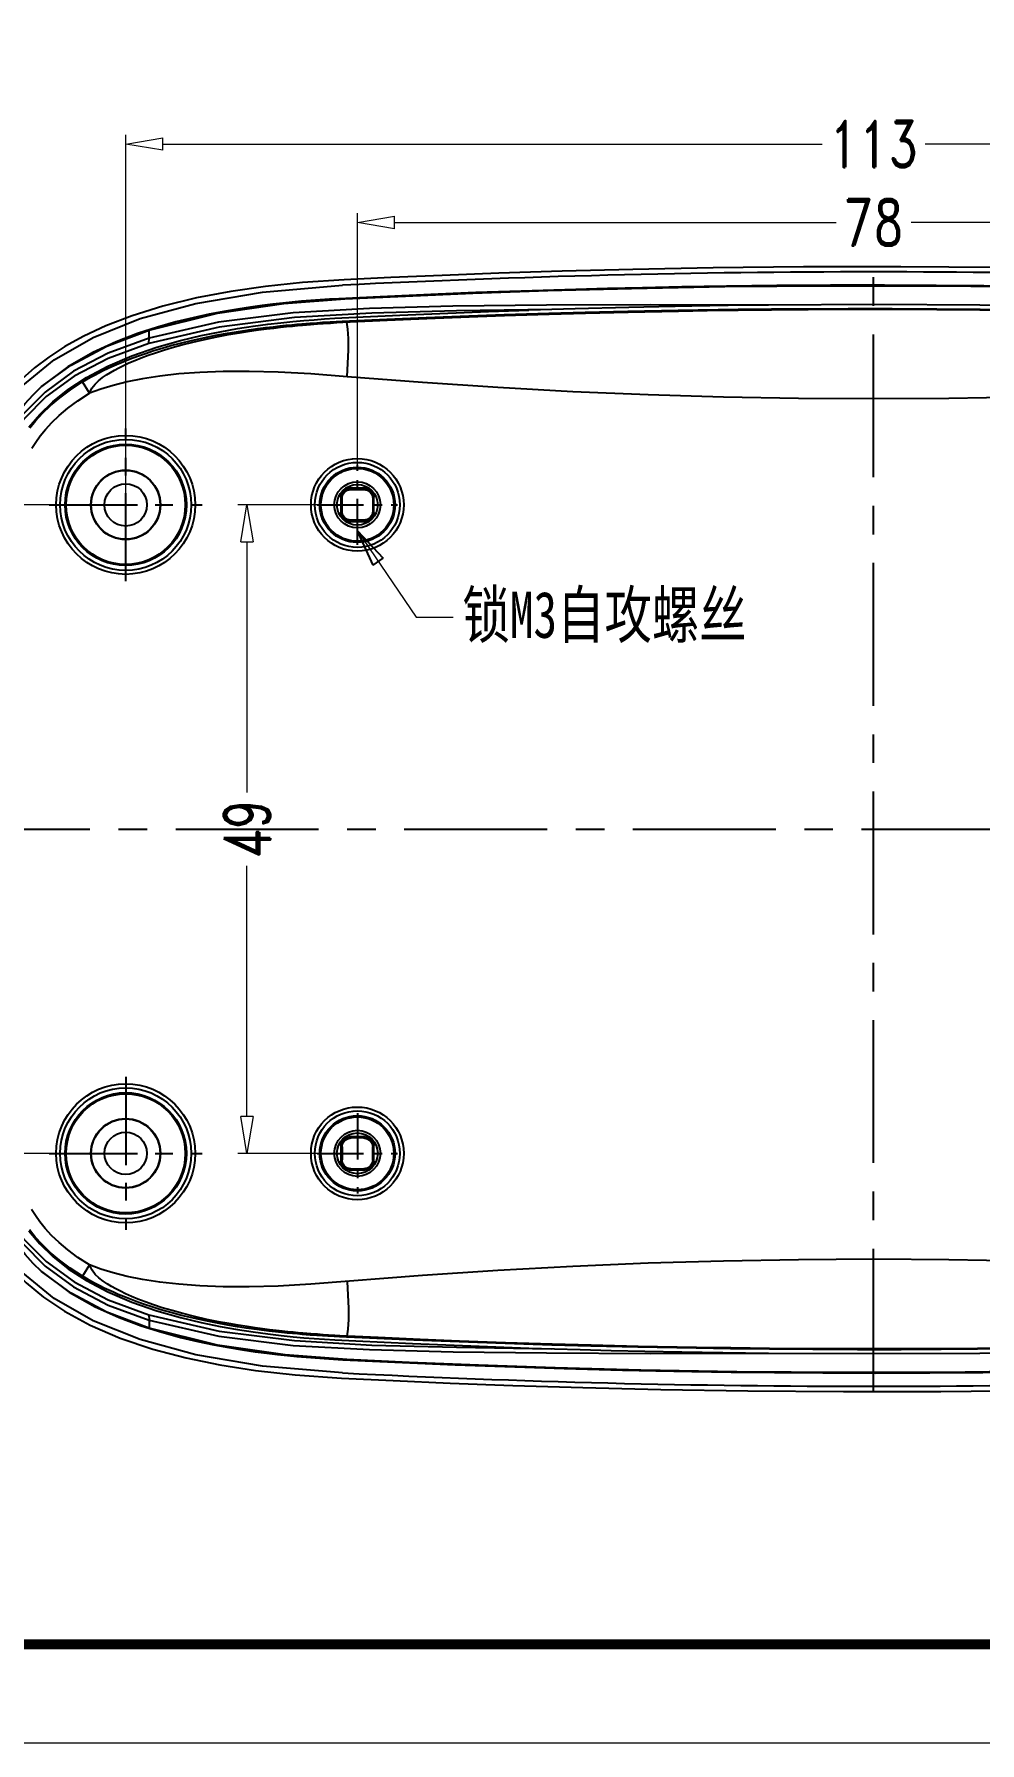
# Model space of a CAD drawing. Header units: millimetres. Extents: x 6239 to 6671, y 1393 to 1694.
# Drawn here: x 6313.1 to 6384.6, y 1393.3 to 1522.4 of the extents above; entities that cross this region are included whole.
import ezdxf

# ---------------------------------------------------------------- set-up
doc = ezdxf.new("R2010")
doc.units = ezdxf.units.MM
doc.linetypes.add('CENTER', pattern=[50.8, 31.75, -6.35, 6.35, -6.35])
doc.layers.add('dim', color=82, linetype='Continuous', lineweight=9)
doc.layers.add('from', color=7, linetype='Continuous', lineweight=13)
doc.styles.add('ROMAND', font='romand.shx', dxfattribs={"width": 0.75, "bigfont": 'gbcbig.shx'})
doc.dimstyles.new('YanXiu', dxfattribs={"dimtxt": 2.5, "dimasz": 2.2, "dimexe": 1, "dimexo": 0, "dimgap": 0.66, "dimtad": 0, "dimzin": 9, "dimdsep": 46, "dimtxsty": 'ROMAND', "dimblk": 'CLOSEDBLANK', "dimcen": 0, "dimclrd": 3, "dimclre": 3, "dimclrt": 7, "dimazin": 2, "dimtfac": 1, "dimtofl": 0, "dimtmove": 0, "dimatfit": 3, "dimldrblk": 'CLOSEDBLANK', "dimfxl": 0, "dimlwd": 5, "dimlwe": 5, "dimarcsym": 0})

# ---------------------------------------------------------------- blocks, each defined once
blk = doc.blocks.new('_ClosedBlank')
at = {"color": 0, "linetype": 'ByBlock', "lineweight": -2}
for p, q in [((-1, 0.167), (0, 0)), ((-1, 0.167), (-1, -0.167)), ((0, 0), (-1, -0.167))]:
    blk.add_line(p, q, dxfattribs=at)
blk = doc.blocks.new('*D10')
at = {"layer": 'Defpoints', "color": 0}
for p in [(6334.52, 1486.81), (6329.2, 1437.81), (6337.54, 1437.81)]:
    blk.add_point(p, dxfattribs=at)
at = {"layer": 'dim', "color": 3, "lineweight": 5}
for p, q in [((6334.52, 1486.81), (6328.5, 1486.81)), ((6329.2, 1484.01), (6329.2, 1465.08)), ((6329.2, 1440.61), (6329.2, 1459.55)), ((6337.54, 1437.81), (6328.5, 1437.81))]:
    blk.add_line(p, q, dxfattribs=at)
at = {"layer": 'dim', "color": 3, "lineweight": 5, "xscale": 2.8, "yscale": 2.8, "zscale": 2.8}
for p, rotation in [((6329.2, 1486.81), 90), ((6329.2, 1437.81), 270)]:
    blk.add_blockref('_ClosedBlank', p, dxfattribs=dict(at, rotation=rotation))
at = {"layer": 'dim', "color": 7, "insert": (6329.2, 1462.31), "char_height": 3.5, "attachment_point": 5, "rotation": 90, "style": 'ROMAND'}
blk.add_mtext('49', dxfattribs=at)
blk = doc.blocks.new('*D11')
at = {"layer": 'Defpoints', "color": 0}
for p in [(6415.54, 1508.15), (6337.54, 1489.84), (6415.54, 1486.81)]:
    blk.add_point(p, dxfattribs=at)
at = {"layer": 'dim', "color": 3, "lineweight": 5}
for p, q in [((6337.54, 1489.84), (6337.54, 1508.85)), ((6340.34, 1508.15), (6373.72, 1508.15)), ((6412.74, 1508.15), (6379.37, 1508.15)), ((6415.54, 1486.81), (6415.54, 1508.85))]:
    blk.add_line(p, q, dxfattribs=at)
at = {"layer": 'dim', "color": 3, "lineweight": 5, "xscale": 2.8, "yscale": 2.8, "zscale": 2.8, "rotation": 180}
blk.add_blockref('_ClosedBlank', (6337.54, 1508.15), dxfattribs=at)
at = {"layer": 'dim', "color": 3, "lineweight": 5, "xscale": 2.8, "yscale": 2.8, "zscale": 2.8}
blk.add_blockref('_ClosedBlank', (6415.54, 1508.15), dxfattribs=at)
at = {"layer": 'dim', "color": 7, "insert": (6376.54, 1508.15), "char_height": 3.5, "attachment_point": 5, "style": 'ROMAND'}
blk.add_mtext('78', dxfattribs=at)
blk = doc.blocks.new('*D12')
at = {"layer": 'Defpoints', "color": 0}
for p in [(6320.04, 1486.81), (6303.55, 1437.81), (6320.04, 1437.81)]:
    blk.add_point(p, dxfattribs=at)
at = {"layer": 'dim', "color": 3, "lineweight": 5}
for p, q in [((6320.04, 1486.81), (6302.85, 1486.81)), ((6303.55, 1484.01), (6303.55, 1465.08)), ((6303.55, 1440.61), (6303.55, 1459.55)), ((6320.04, 1437.81), (6302.85, 1437.81))]:
    blk.add_line(p, q, dxfattribs=at)
at = {"layer": 'dim', "color": 3, "lineweight": 5, "xscale": 2.8, "yscale": 2.8, "zscale": 2.8}
for p, rotation in [((6303.55, 1486.81), 90), ((6303.55, 1437.81), 270)]:
    blk.add_blockref('_ClosedBlank', p, dxfattribs=dict(at, rotation=rotation))
at = {"layer": 'dim', "color": 7, "insert": (6303.55, 1462.31), "char_height": 3.5, "attachment_point": 5, "rotation": 90, "style": 'ROMAND'}
blk.add_mtext('49', dxfattribs=at)
blk = doc.blocks.new('*D13')
at = {"layer": 'Defpoints', "color": 0}
for p in [(6433.04, 1514.08), (6320.04, 1486.81), (6433.04, 1486.81)]:
    blk.add_point(p, dxfattribs=at)
at = {"layer": 'dim', "color": 3, "lineweight": 5}
for p, q in [((6320.04, 1486.81), (6320.04, 1514.78)), ((6433.04, 1486.81), (6433.04, 1514.78)), ((6322.84, 1514.08), (6372.65, 1514.08)), ((6430.24, 1514.08), (6380.43, 1514.08))]:
    blk.add_line(p, q, dxfattribs=at)
at = {"layer": 'dim', "color": 3, "lineweight": 5, "xscale": 2.8, "yscale": 2.8, "zscale": 2.8, "rotation": 180}
blk.add_blockref('_ClosedBlank', (6320.04, 1514.08), dxfattribs=at)
at = {"layer": 'dim', "color": 3, "lineweight": 5, "xscale": 2.8, "yscale": 2.8, "zscale": 2.8}
blk.add_blockref('_ClosedBlank', (6433.04, 1514.08), dxfattribs=at)
at = {"layer": 'dim', "color": 7, "insert": (6376.54, 1514.08), "char_height": 3.5, "attachment_point": 5, "style": 'ROMAND'}
blk.add_mtext('113', dxfattribs=at)

msp = doc.modelspace()

# ---------------------------------------------------------------- linework, layer by layer
at = {"color": 1, "linetype": 'CENTER', "ltscale": 0.339977}
for p, q in [((6376.541, 1419.817), (6376.541, 1504.811)), ((6306.547, 1462.314), (6446.535, 1462.314))]:
    msp.add_line(p, q, dxfattribs=at)
at = {"color": 7, "linetype": 'Continuous'}
for p, q in [((6346.499, 1502.848), (6343.651, 1502.736)), ((6349.914, 1502.97), (6346.499, 1502.848)), ((6339.256, 1502.543), (6336.136, 1502.39)), ((6343.651, 1502.736), (6339.256, 1502.543)), ((6347.455, 1501.42), (6350.495, 1501.525)), ((6353.99, 1501.631), (6350.495, 1501.525)), ((6357.981, 1501.445), (6361.788, 1501.521)), ((6333.337, 1500.49), (6333.96, 1500.54)), ((6333.389, 1500.396), (6334.01, 1500.448)), ((6333.96, 1500.54), (6334.476, 1500.578)), ((6334.01, 1500.448), (6334.525, 1500.487)), ((6334.476, 1500.578), (6334.916, 1500.608)), ((6334.525, 1500.487), (6334.964, 1500.518)), ((6334.916, 1500.608), (6335.478, 1500.643)), ((6334.964, 1500.518), (6335.524, 1500.554)), ((6335.478, 1500.643), (6335.935, 1500.669)), ((6335.524, 1500.554), (6335.98, 1500.581)), ((6335.843, 1500.91), (6337.428, 1500.992)), ((6335.935, 1500.669), (6336.396, 1500.692)), ((6335.98, 1500.581), (6336.44, 1500.606)), ((6336.396, 1500.692), (6339.764, 1500.846)), ((6336.44, 1500.606), (6339.802, 1500.767)), ((6337.428, 1500.992), (6340.762, 1501.148)), ((6339.764, 1500.846), (6342.746, 1500.971)), ((6339.802, 1500.767), (6342.781, 1500.896)), ((6340.762, 1501.148), (6343.763, 1501.277)), ((6342.746, 1500.971), (6345.961, 1501.094)), ((6342.781, 1500.896), (6345.991, 1501.023)), ((6343.763, 1501.277), (6347.455, 1501.42)), ((6345.961, 1501.094), (6348.63, 1501.187)), ((6345.991, 1501.023), (6348.657, 1501.119)), ((6348.63, 1501.187), (6352.016, 1501.292)), ((6348.657, 1501.119), (6352.04, 1501.227)), ((6352.016, 1501.292), (6354.763, 1501.368)), ((6352.04, 1501.227), (6354.783, 1501.304)), ((6354.763, 1501.368), (6357.981, 1501.445)), ((6354.783, 1501.304), (6357.999, 1501.383)), ((6316.869, 1499.554), (6315.453, 1498.768)), ((6321.785, 1499.012), (6321.802, 1499.419)), ((6317.301, 1495.247), (6316.784, 1496.103)), ((6336.291, 1487.4), (6336.381, 1487.31)), ((6336.291, 1487.4), (6336.291, 1486.228)), ((6336.381, 1486.318), (6336.381, 1487.31)), ((6338.126, 1488.064), (6336.955, 1488.064)), ((6336.955, 1488.064), (6337.045, 1487.974)), ((6337.045, 1487.974), (6338.037, 1487.974)), ((6338.126, 1488.064), (6338.037, 1487.974)), ((6338.791, 1487.4), (6338.701, 1487.31)), ((6338.701, 1487.31), (6338.701, 1486.318)), ((6338.791, 1486.228), (6338.791, 1487.4)), ((6336.291, 1486.228), (6336.381, 1486.318)), ((6338.791, 1486.228), (6338.701, 1486.318)), ((6336.955, 1485.564), (6337.045, 1485.654)), ((6336.955, 1485.564), (6338.126, 1485.564)), ((6338.037, 1485.654), (6337.045, 1485.654)), ((6338.126, 1485.564), (6338.037, 1485.654)), ((6336.291, 1438.4), (6336.291, 1437.228)), ((6336.291, 1438.4), (6336.381, 1438.31)), ((6336.381, 1438.31), (6336.381, 1437.318)), ((6338.126, 1439.064), (6336.955, 1439.064)), ((6336.955, 1439.064), (6337.045, 1438.974)), ((6338.037, 1438.974), (6337.045, 1438.974)), ((6338.126, 1439.064), (6338.037, 1438.974)), ((6338.791, 1438.4), (6338.701, 1438.31)), ((6338.701, 1437.318), (6338.701, 1438.31)), ((6338.791, 1437.228), (6338.791, 1438.4)), ((6336.291, 1437.228), (6336.381, 1437.318)), ((6338.791, 1437.228), (6338.701, 1437.318)), ((6336.955, 1436.564), (6337.045, 1436.654)), ((6336.955, 1436.564), (6338.126, 1436.564)), ((6337.045, 1436.654), (6338.037, 1436.654)), ((6338.126, 1436.564), (6338.037, 1436.654)), ((6317.301, 1429.381), (6316.784, 1428.525)), ((6313.826, 1426.947), (6315.423, 1425.878)), ((6321.785, 1425.615), (6321.801, 1425.208)), ((6334.476, 1424.05), (6333.964, 1424.087)), ((6334.525, 1424.14), (6334.014, 1424.179)), ((6334.918, 1424.02), (6334.476, 1424.05)), ((6334.965, 1424.11), (6334.525, 1424.14)), ((6335.351, 1424.084), (6334.965, 1424.11)), ((6335.839, 1424.055), (6335.351, 1424.084)), ((6336.228, 1424.033), (6335.839, 1424.055)), ((6335.304, 1423.995), (6334.918, 1424.02)), ((6335.794, 1423.967), (6335.304, 1423.995)), ((6336.183, 1423.946), (6335.794, 1423.967)), ((6338.466, 1423.839), (6336.183, 1423.946)), ((6339.106, 1423.893), (6336.228, 1424.033)), ((6337.43, 1423.636), (6341.715, 1423.438)), ((6341.805, 1423.695), (6338.466, 1423.839)), ((6342.296, 1423.752), (6339.106, 1423.893)), ((6341.715, 1423.438), (6346.125, 1423.258)), ((6345.223, 1423.561), (6341.805, 1423.695)), ((6345.254, 1423.632), (6342.296, 1423.752)), ((6348.705, 1423.438), (6345.223, 1423.561)), ((6348.732, 1423.507), (6345.254, 1423.632)), ((6346.125, 1423.258), (6350.5, 1423.103)), ((6352.238, 1423.329), (6348.705, 1423.438)), ((6352.261, 1423.394), (6348.732, 1423.507)), ((6350.5, 1423.103), (6354.373, 1422.986)), ((6355.181, 1423.249), (6352.238, 1423.329)), ((6355.201, 1423.313), (6352.261, 1423.394)), ((6358.734, 1423.166), (6355.181, 1423.249)), ((6358.75, 1423.228), (6355.201, 1423.313)), ((6363.141, 1423.085), (6358.734, 1423.166)), ((6363.153, 1423.145), (6358.75, 1423.228)), ((6336.416, 1421.221), (6330.385, 1421.741)), ((6340.382, 1422.033), (6344.918, 1421.841)), ((6344.918, 1421.841), (6349.446, 1421.674)), ((6349.446, 1421.674), (6353.159, 1421.557)), ((6353.159, 1421.557), (6357.571, 1421.439))]:
    msp.add_line(p, q, dxfattribs=at)
at = {"color": 1, "linetype": 'CENTER', "ltscale": 0.21}
for p, q in [((6320.041, 1481.039), (6320.041, 1492.589)), ((6314.266, 1486.814), (6325.816, 1486.814)), ((6320.041, 1443.589), (6320.041, 1432.039)), ((6314.266, 1437.814), (6325.816, 1437.814))]:
    msp.add_line(p, q, dxfattribs=at)
at = {"color": 1, "linetype": 'CENTER', "ltscale": 0.11}
for p, q in [((6337.541, 1483.789), (6337.541, 1489.839)), ((6334.516, 1486.814), (6340.566, 1486.814)), ((6337.541, 1440.839), (6337.541, 1434.789)), ((6334.516, 1437.814), (6340.566, 1437.814))]:
    msp.add_line(p, q, dxfattribs=at)
at = {"color": 7, "linetype": 'Continuous'}
for points in [[(6416.61, 1503.81), (6412.695, 1503.996), (6408.388, 1504.18), (6403.627, 1504.355), (6398.335, 1504.517), (6392.431, 1504.656), (6385.838, 1504.76), (6378.598, 1504.811), (6371.255, 1504.796), (6364.412, 1504.722), (6358.349, 1504.607), (6353.002, 1504.468), (6348.235, 1504.313), (6343.95, 1504.15), (6340.074, 1503.982), (6336.544, 1503.814)], [(6330.614, 1503.318), (6327.985, 1502.942), (6325.377, 1502.448), (6322.853, 1501.828), (6320.537, 1501.106), (6318.541, 1500.335), (6316.869, 1499.554)], [(6321.818, 1500.021), (6326.981, 1501.306), (6331.988, 1502.028), (6336.585, 1502.376), (6341.174, 1502.593), (6346.273, 1502.803), (6351.941, 1502.999), (6358.256, 1503.17), (6365.295, 1503.301), (6373.156, 1503.373), (6382.01, 1503.361), (6391.314, 1503.243), (6399.842, 1503.038), (6407.33, 1502.783), (6413.956, 1502.499), (6419.888, 1502.144), (6425.818, 1501.358), (6431.266, 1500.021)], [(6325.346, 1502.032), (6330.385, 1502.887), (6336.416, 1503.407)], [(6336.544, 1503.814), (6333.392, 1503.605), (6330.614, 1503.318)], [(6396.097, 1503.174), (6393.637, 1503.231), (6390.971, 1503.283), (6388.072, 1503.331), (6384.865, 1503.371), (6381.275, 1503.4), (6377.352, 1503.413), (6373.273, 1503.407), (6369.227, 1503.38), (6365.421, 1503.336), (6362.041, 1503.282), (6359.084, 1503.223), (6356.445, 1503.161), (6354.052, 1503.097), (6349.914, 1502.97)], [(6336.136, 1502.39), (6335.431, 1502.349), (6334.725, 1502.302), (6334.024, 1502.25), (6333.327, 1502.193), (6332.628, 1502.128), (6331.908, 1502.055), (6331.152, 1501.971), (6330.341, 1501.87), (6329.46, 1501.75), (6328.501, 1501.604), (6327.461, 1501.428), (6326.338, 1501.213), (6325.131, 1500.953), (6323.836, 1500.636), (6322.44, 1500.243), (6320.935, 1499.752), (6319.313, 1499.129), (6317.561, 1498.319), (6315.675, 1497.237), (6313.683, 1495.746)], [(6314.638, 1497.774), (6317.584, 1499.462), (6321.125, 1500.884), (6325.346, 1502.032)], [(6352.22, 1501.579), (6345.029, 1501.472), (6338.625, 1501.299), (6332.798, 1500.968), (6327.098, 1500.244), (6321.785, 1499.012)], [(6368.611, 1501.909), (6359.693, 1501.925), (6351.82, 1501.898), (6344.752, 1501.818), (6338.449, 1501.643), (6332.696, 1501.335), (6327.063, 1500.627), (6321.802, 1499.42)], [(6368.611, 1501.909), (6365.563, 1501.873), (6362.814, 1501.83), (6360.327, 1501.784), (6358.043, 1501.735), (6353.99, 1501.631)], [(6357.999, 1501.383), (6361.802, 1501.46), (6363.964, 1501.496), (6366.307, 1501.528), (6368.835, 1501.556), (6371.585, 1501.577), (6374.63, 1501.589), (6377.937, 1501.591), (6381.322, 1501.578), (6384.573, 1501.553), (6387.489, 1501.519), (6390.065, 1501.481)], [(6361.788, 1501.521), (6366.297, 1501.588), (6368.828, 1501.615), (6371.581, 1501.636), (6374.629, 1501.648), (6377.939, 1501.649), (6381.326, 1501.637), (6384.581, 1501.612), (6387.499, 1501.579), (6390.078, 1501.541)], [(6384.565, 1501.908), (6376.588, 1501.947), (6368.611, 1501.909)], [(6398.853, 1501.638), (6396.497, 1501.7), (6393.945, 1501.759), (6391.151, 1501.815), (6388.036, 1501.865), (6384.565, 1501.908)], [(6312.729, 1492.677), (6313.544, 1493.65), (6314.527, 1494.604), (6315.693, 1495.529), (6317.075, 1496.426), (6318.696, 1497.283), (6320.511, 1498.062), (6322.394, 1498.719), (6324.168, 1499.227), (6325.743, 1499.605), (6327.179, 1499.899), (6328.486, 1500.129), (6329.679, 1500.311), (6330.77, 1500.457), (6331.772, 1500.574), (6332.679, 1500.668), (6333.501, 1500.743), (6334.28, 1500.806), (6335.055, 1500.861), (6335.843, 1500.91)], [(6316.784, 1496.103), (6317.077, 1496.276), (6317.386, 1496.452), (6317.693, 1496.62), (6318.021, 1496.791), (6318.349, 1496.956), (6318.675, 1497.113), (6319.004, 1497.265), (6319.347, 1497.417), (6319.716, 1497.574), (6320.124, 1497.74), (6320.576, 1497.915), (6321.073, 1498.097), (6321.609, 1498.283), (6322.175, 1498.467), (6322.784, 1498.653), (6323.451, 1498.843), (6324.19, 1499.039), (6325.014, 1499.239), (6325.919, 1499.439), (6326.841, 1499.624), (6327.734, 1499.786), (6328.572, 1499.925), (6329.334, 1500.039), (6330.014, 1500.133), (6330.624, 1500.211), (6331.175, 1500.276), (6331.678, 1500.331), (6332.145, 1500.38), (6332.579, 1500.422), (6332.976, 1500.459), (6333.337, 1500.49)], [(6317.301, 1495.247), (6317.49, 1495.639), (6317.729, 1495.946), (6317.99, 1496.196), (6318.281, 1496.428), (6318.582, 1496.636), (6318.887, 1496.825), (6319.198, 1497.003), (6319.527, 1497.176), (6319.883, 1497.352), (6320.279, 1497.534), (6320.72, 1497.723), (6321.207, 1497.919), (6321.734, 1498.116), (6322.292, 1498.31), (6322.894, 1498.505), (6323.553, 1498.703), (6324.285, 1498.905), (6325.103, 1499.112), (6326.002, 1499.318), (6326.919, 1499.509), (6327.807, 1499.675), (6328.641, 1499.816), (6329.4, 1499.934), (6330.077, 1500.03), (6330.685, 1500.109), (6331.234, 1500.176), (6331.735, 1500.234), (6332.2, 1500.283), (6332.633, 1500.327), (6333.029, 1500.364), (6333.389, 1500.396)], [(6336.752, 1500.621), (6336.737, 1500.668), (6336.723, 1500.697), (6336.709, 1500.707)], [(6336.763, 1496.494), (6336.834, 1497.524), (6336.869, 1498.501), (6336.867, 1499.373), (6336.827, 1500.092), (6336.752, 1500.621)], [(6321.802, 1499.42), (6318.704, 1498.276), (6316.101, 1496.904), (6313.951, 1495.33), (6312.252, 1493.604), (6310.956, 1491.753), (6310.005, 1489.723), (6309.409, 1487.599), (6309.135, 1485.434)], [(6321.785, 1499.012), (6318.712, 1497.878), (6316.144, 1496.529), (6314.038, 1494.992), (6312.383, 1493.315), (6311.123, 1491.523), (6310.201, 1489.562), (6309.624, 1487.507), (6309.361, 1485.395)], [(6313.683, 1495.746), (6315.909, 1497.374), (6318.613, 1498.803), (6321.818, 1500.021)], [(6321.802, 1499.42), (6321.808, 1499.619), (6321.814, 1499.819), (6321.818, 1500.021)], [(6315.453, 1498.768), (6314.226, 1497.97), (6313.155, 1497.159), (6312.228, 1496.345), (6311.428, 1495.536), (6310.742, 1494.736), (6310.162, 1493.961), (6309.684, 1493.228), (6309.288, 1492.54), (6308.954, 1491.879), (6308.662, 1491.221), (6308.401, 1490.545), (6308.17, 1489.848), (6307.972, 1489.139), (6307.806, 1488.421), (6307.672, 1487.693), (6307.569, 1486.96)], [(6307.894, 1486.19), (6308.353, 1489.018), (6309.206, 1491.47), (6310.481, 1493.718), (6312.272, 1495.836), (6314.638, 1497.774)], [(6336.763, 1496.494), (6334.024, 1496.711), (6331.569, 1496.844), (6329.37, 1496.902), (6327.402, 1496.893), (6325.638, 1496.826), (6324.046, 1496.708), (6322.61, 1496.545), (6321.316, 1496.342), (6320.15, 1496.107), (6319.1, 1495.843), (6318.153, 1495.554), (6317.301, 1495.247)], [(6416.318, 1496.494), (6410.643, 1496.05), (6404.959, 1495.673), (6399.273, 1495.364), (6393.59, 1495.123), (6387.91, 1494.951), (6382.231, 1494.848), (6376.553, 1494.814), (6370.874, 1494.848), (6365.195, 1494.951), (6359.514, 1495.122), (6353.831, 1495.362), (6348.144, 1495.671), (6342.456, 1496.049), (6336.763, 1496.494)], [(6309.101, 1485.908), (6309.187, 1486.855), (6309.315, 1487.794), (6309.504, 1488.72), (6309.751, 1489.627), (6310.055, 1490.51), (6310.418, 1491.367), (6310.842, 1492.197), (6311.323, 1492.993), (6311.855, 1493.749), (6312.43, 1494.46), (6313.042, 1495.125), (6313.683, 1495.746)], [(6312.792, 1492.624), (6313.234, 1493.168), (6313.752, 1493.734), (6314.356, 1494.315), (6315.056, 1494.908), (6315.861, 1495.506), (6316.784, 1496.103)], [(6312.956, 1491.094), (6313.245, 1491.543), (6313.587, 1492.017), (6313.991, 1492.516), (6314.468, 1493.036), (6315.026, 1493.574), (6315.677, 1494.125), (6316.431, 1494.684), (6317.301, 1495.247)], [(6336.291, 1487.4), (6336.341, 1487.654), (6336.485, 1487.869), (6336.701, 1488.013), (6336.955, 1488.064)], [(6336.381, 1487.31), (6336.431, 1487.564), (6336.575, 1487.779), (6336.791, 1487.923), (6337.045, 1487.974)], [(6338.037, 1487.974), (6338.291, 1487.923), (6338.506, 1487.779), (6338.65, 1487.564), (6338.701, 1487.31)], [(6338.126, 1488.064), (6338.381, 1488.013), (6338.596, 1487.869), (6338.74, 1487.654), (6338.791, 1487.4)], [(6336.955, 1485.564), (6336.701, 1485.614), (6336.485, 1485.759), (6336.341, 1485.974), (6336.291, 1486.228)], [(6337.045, 1485.654), (6336.791, 1485.704), (6336.575, 1485.848), (6336.431, 1486.064), (6336.381, 1486.318)], [(6338.701, 1486.318), (6338.65, 1486.064), (6338.506, 1485.848), (6338.291, 1485.704), (6338.037, 1485.654)], [(6338.791, 1486.228), (6338.74, 1485.974), (6338.596, 1485.759), (6338.381, 1485.614), (6338.126, 1485.564)], [(6307.506, 1438.284), (6307.69, 1436.828), (6308.001, 1435.374), (6308.448, 1433.955), (6309.024, 1432.603), (6309.713, 1431.352), (6310.503, 1430.198), (6311.423, 1429.097), (6312.514, 1428.019), (6313.826, 1426.947)], [(6317.584, 1425.166), (6314.638, 1426.854), (6312.272, 1428.792), (6310.481, 1430.91), (6309.206, 1433.158), (6308.353, 1435.61), (6307.894, 1438.438)], [(6313.683, 1428.882), (6313.043, 1429.501), (6312.437, 1430.16), (6311.866, 1430.865), (6311.335, 1431.617), (6310.849, 1432.418), (6310.419, 1433.258), (6310.052, 1434.127), (6309.747, 1435.016), (6309.501, 1435.922), (6309.314, 1436.841), (6309.186, 1437.775), (6309.101, 1438.72)], [(6309.135, 1439.194), (6309.409, 1437.029), (6310.005, 1434.905), (6310.956, 1432.875), (6312.252, 1431.024), (6313.951, 1429.298), (6316.101, 1427.724), (6318.704, 1426.351), (6321.802, 1425.208)], [(6309.361, 1439.233), (6309.624, 1437.121), (6310.201, 1435.066), (6311.123, 1433.105), (6312.383, 1431.313), (6314.038, 1429.635), (6316.144, 1428.099), (6318.712, 1426.75), (6321.785, 1425.615)], [(6336.291, 1438.4), (6336.341, 1438.654), (6336.485, 1438.869), (6336.701, 1439.013), (6336.955, 1439.064)], [(6336.381, 1438.31), (6336.431, 1438.564), (6336.575, 1438.779), (6336.791, 1438.923), (6337.045, 1438.974)], [(6338.037, 1438.974), (6338.291, 1438.923), (6338.506, 1438.779), (6338.65, 1438.564), (6338.701, 1438.31)], [(6338.126, 1439.064), (6338.381, 1439.013), (6338.596, 1438.869), (6338.74, 1438.654), (6338.791, 1438.4)], [(6336.955, 1436.564), (6336.701, 1436.614), (6336.485, 1436.759), (6336.341, 1436.974), (6336.291, 1437.228)], [(6337.045, 1436.654), (6336.791, 1436.704), (6336.575, 1436.848), (6336.431, 1437.064), (6336.381, 1437.318)], [(6338.701, 1437.318), (6338.65, 1437.064), (6338.506, 1436.848), (6338.291, 1436.704), (6338.037, 1436.654)], [(6338.791, 1437.228), (6338.74, 1436.974), (6338.596, 1436.759), (6338.381, 1436.614), (6338.126, 1436.564)], [(6317.301, 1429.381), (6316.422, 1429.95), (6315.661, 1430.516), (6315.006, 1431.073), (6314.444, 1431.616), (6313.966, 1432.141), (6313.561, 1432.644), (6313.22, 1433.122), (6312.932, 1433.574)], [(6312.73, 1431.949), (6313.546, 1430.976), (6314.529, 1430.022), (6315.696, 1429.097), (6317.077, 1428.2), (6318.699, 1427.343), (6320.515, 1426.564), (6322.398, 1425.908), (6324.172, 1425.399), (6325.747, 1425.022), (6327.182, 1424.728), (6328.488, 1424.499), (6329.681, 1424.316), (6330.772, 1424.171), (6331.775, 1424.053), (6332.681, 1423.96), (6333.503, 1423.885), (6334.282, 1423.822), (6335.057, 1423.767), (6335.845, 1423.718), (6337.43, 1423.636)], [(6316.784, 1428.525), (6315.851, 1429.129), (6315.038, 1429.734), (6314.333, 1430.333), (6313.726, 1430.921), (6313.206, 1431.492), (6312.764, 1432.041)], [(6334.024, 1427.917), (6331.569, 1427.784), (6329.37, 1427.726), (6327.402, 1427.735), (6325.638, 1427.802), (6324.046, 1427.92), (6322.61, 1428.083), (6321.316, 1428.285), (6320.15, 1428.521), (6319.1, 1428.785), (6318.153, 1429.073), (6317.301, 1429.381)], [(6334.014, 1424.179), (6333.411, 1424.229), (6333.069, 1424.26), (6332.697, 1424.295), (6332.294, 1424.335), (6331.863, 1424.38), (6331.403, 1424.432), (6330.91, 1424.49), (6330.383, 1424.557), (6329.815, 1424.634), (6329.205, 1424.723), (6328.548, 1424.827), (6327.834, 1424.948), (6327.048, 1425.094), (6326.175, 1425.272), (6325.241, 1425.483), (6324.352, 1425.705), (6323.541, 1425.929), (6322.803, 1426.152), (6322.132, 1426.372), (6321.522, 1426.59), (6320.969, 1426.803), (6320.475, 1427.008), (6320.038, 1427.203), (6319.652, 1427.389), (6319.3, 1427.57), (6318.97, 1427.754), (6318.648, 1427.949), (6318.33, 1428.164), (6318.021, 1428.405), (6317.745, 1428.666), (6317.495, 1428.981), (6317.301, 1429.381)], [(6410.643, 1428.578), (6404.959, 1428.955), (6399.273, 1429.264), (6393.59, 1429.505), (6387.91, 1429.676), (6382.231, 1429.779), (6376.553, 1429.814), (6370.874, 1429.78), (6365.195, 1429.677), (6359.514, 1429.505), (6353.831, 1429.265), (6348.144, 1428.957), (6342.456, 1428.579), (6334.024, 1427.917)], [(6321.818, 1424.606), (6318.613, 1425.824), (6315.909, 1427.254), (6313.683, 1428.882)], [(6313.683, 1428.882), (6315.765, 1427.333), (6317.729, 1426.224), (6319.546, 1425.402), (6321.218, 1424.777), (6322.76, 1424.29), (6324.181, 1423.904), (6325.492, 1423.594), (6326.708, 1423.341), (6327.835, 1423.134), (6328.876, 1422.965), (6329.833, 1422.825), (6330.71, 1422.711), (6331.516, 1422.615), (6332.268, 1422.535), (6332.981, 1422.466), (6333.672, 1422.406), (6334.357, 1422.352), (6335.046, 1422.303), (6335.737, 1422.26), (6336.435, 1422.222), (6340.382, 1422.033)], [(6333.964, 1424.087), (6333.36, 1424.136), (6333.017, 1424.166), (6332.643, 1424.2), (6332.239, 1424.239), (6331.806, 1424.283), (6331.345, 1424.333), (6330.851, 1424.39), (6330.321, 1424.455), (6329.751, 1424.53), (6329.139, 1424.617), (6328.479, 1424.718), (6327.761, 1424.837), (6326.971, 1424.979), (6326.093, 1425.152), (6325.152, 1425.357), (6324.256, 1425.572), (6323.438, 1425.788), (6322.692, 1426.002), (6322.013, 1426.212), (6321.393, 1426.418), (6320.83, 1426.619), (6320.325, 1426.809), (6319.876, 1426.988), (6319.476, 1427.155), (6319.11, 1427.315), (6318.763, 1427.474), (6318.42, 1427.637), (6318.075, 1427.809), (6317.729, 1427.989), (6317.405, 1428.165), (6317.084, 1428.348), (6316.784, 1428.525)], [(6336.763, 1428.133), (6336.834, 1427.104), (6336.869, 1426.127), (6336.867, 1425.255), (6336.827, 1424.535), (6336.752, 1424.006)], [(6315.423, 1425.878), (6317.36, 1424.83), (6319.63, 1423.853), (6322.086, 1423.021), (6324.608, 1422.353), (6327.16, 1421.828)], [(6321.785, 1425.615), (6327.099, 1424.383), (6332.796, 1423.661), (6338.626, 1423.327), (6345.03, 1423.157), (6352.22, 1423.049)], [(6330.385, 1421.741), (6325.346, 1422.596), (6321.125, 1423.744), (6317.584, 1425.166)], [(6321.802, 1425.208), (6327.067, 1424), (6332.701, 1423.292), (6338.46, 1422.985), (6344.768, 1422.809), (6351.841, 1422.73), (6359.723, 1422.702), (6368.611, 1422.719)], [(6321.802, 1425.208), (6321.808, 1425.009), (6321.814, 1424.808), (6321.818, 1424.606)], [(6431.266, 1424.607), (6425.925, 1423.289), (6420.107, 1422.503), (6414.301, 1422.145), (6407.857, 1421.865), (6400.629, 1421.613), (6392.502, 1421.408), (6383.47, 1421.278), (6374.407, 1421.25), (6366.202, 1421.315), (6358.967, 1421.442), (6352.493, 1421.612), (6346.687, 1421.809), (6341.461, 1422.022), (6336.754, 1422.244), (6332.078, 1422.591), (6326.987, 1423.321), (6321.818, 1424.606)], [(6336.752, 1424.006), (6336.737, 1423.96), (6336.722, 1423.931), (6336.707, 1423.921)], [(6354.373, 1422.986), (6356.722, 1422.925), (6359.269, 1422.866), (6362.058, 1422.811), (6365.145, 1422.761), (6368.596, 1422.719)], [(6393.371, 1423.146), (6389.241, 1423.074), (6386.906, 1423.042), (6384.385, 1423.014), (6381.645, 1422.993), (6378.619, 1422.98), (6375.324, 1422.979), (6371.941, 1422.99), (6368.676, 1423.014), (6365.734, 1423.047), (6363.141, 1423.085)], [(6395.166, 1423.247), (6391.381, 1423.17), (6389.229, 1423.134), (6386.896, 1423.101), (6384.378, 1423.073), (6381.641, 1423.052), (6378.617, 1423.039), (6375.325, 1423.037), (6371.946, 1423.049), (6368.683, 1423.074), (6365.744, 1423.107), (6363.153, 1423.145)], [(6384.565, 1422.72), (6388.032, 1422.762), (6391.119, 1422.812), (6393.918, 1422.868), (6396.494, 1422.928), (6398.855, 1422.99), (6402.748, 1423.108)], [(6327.16, 1421.828), (6329.835, 1421.409), (6332.854, 1421.071), (6336.347, 1420.824)], [(6357.571, 1421.439), (6360.085, 1421.384), (6362.818, 1421.332), (6365.786, 1421.286), (6369.053, 1421.249), (6372.695, 1421.223), (6376.685, 1421.214), (6380.799, 1421.225), (6384.803, 1421.257), (6388.528, 1421.304), (6391.835, 1421.36), (6394.717, 1421.421), (6397.279, 1421.483), (6399.607, 1421.547), (6403.649, 1421.674)], [(6368.596, 1422.719), (6376.587, 1422.68), (6384.565, 1422.72)], [(6336.347, 1420.824), (6340.252, 1420.638), (6344.548, 1420.454), (6349.297, 1420.278), (6354.575, 1420.116), (6360.464, 1419.976), (6367.04, 1419.87), (6374.275, 1419.817), (6381.625, 1419.83), (6388.49, 1419.903), (6394.596, 1420.018), (6399.961, 1420.157), (6404.735, 1420.311), (6409.034, 1420.474), (6412.926, 1420.642), (6416.468, 1420.811)]]:
    msp.add_lwpolyline(points, dxfattribs=at)
for centre, radius in [((6320.041, 1486.814), 5.25), ((6320.041, 1486.814), 4.95), ((6320.041, 1486.814), 4.584), ((6320.041, 1486.814), 4.5), ((6337.541, 1486.814), 3.5), ((6337.541, 1486.814), 3.211), ((6320.041, 1486.814), 2.626), ((6320.041, 1486.814), 2.6), ((6337.541, 1486.814), 2.846), ((6337.541, 1486.814), 2.75), ((6320.041, 1486.814), 1.6), ((6337.541, 1486.814), 1.741), ((6337.541, 1486.814), 1.539), ((6320.041, 1437.814), 5.25), ((6320.041, 1437.814), 4.95), ((6320.041, 1437.814), 4.584), ((6320.041, 1437.814), 4.5), ((6337.541, 1437.814), 3.5), ((6337.541, 1437.814), 3.211), ((6320.041, 1437.814), 2.626), ((6320.041, 1437.814), 2.6), ((6337.541, 1437.814), 2.846), ((6337.541, 1437.814), 2.75), ((6337.541, 1437.814), 1.741), ((6320.041, 1437.814), 1.6), ((6337.541, 1437.814), 1.539)]:
    msp.add_circle(centre, radius, dxfattribs=at)
for centre, start, end in [((6376.541, 704.814), 87.123628, 92.876372), ((6376.541, 2219.814), 267.123628, 272.876372)]:
    msp.add_arc(centre, 799.6, start, end, dxfattribs=at)
at = {"layer": 'from'}
msp.add_lwpolyline([(6238.663, 1393.273), (6670.911, 1393.273), (6670.911, 1693.647), (6238.663, 1693.647)], close=True, dxfattribs=at)
at = {"layer": 'from', "const_width": 0.745}
msp.add_lwpolyline([(6246.112, 1400.722), (6246.112, 1686.197), (6663.462, 1686.197), (6663.462, 1400.722), (6246.112, 1400.722)], dxfattribs=at)

# ---------------------------------------------------------------- texts
at = {"layer": 'dim', "color": 7, "insert": (6345.48, 1478.32), "char_height": 3.5, "attachment_point": 4, "style": 'ROMAND'}
msp.add_mtext('{\\fSimSun|b0|i0|c134|p2;锁M3自攻螺丝}', dxfattribs=at)

# ---------------------------------------------------------------- dimensions: what is measured, and where the dimension line sits
at = {"layer": 'dim'}
for base, p1, p2, override, picture, middle in [((6433.041, 1514.082), (6320.041, 1486.814), (6433.041, 1486.814), {"dimtxt": 3.5, "dimasz": 2.8, "dimexe": 0.69965, "dimgap": 0.69965, "dimzin": 8}, '*D13', (6376.541, 1514.082)), ((6415.541, 1508.152), (6337.541, 1489.839), (6415.541, 1486.814), {"dimtxt": 3.5, "dimasz": 2.8, "dimexe": 0.69965, "dimgap": 0.69965}, '*D11', (6376.541, 1508.152))]:
    dim = msp.add_linear_dim(base=base, p1=p1, p2=p2, dimstyle='YanXiu', override=override, dxfattribs=at)
    dim.commit()
    dim.dimension.update_dxf_attribs({"geometry": picture, "text_midpoint": middle})
for base, p1, p2, override, picture, middle in [((6303.552, 1437.814), (6320.041, 1486.814), (6320.041, 1437.814), {"dimtxt": 3.5, "dimasz": 2.8, "dimexe": 0.69965, "dimgap": 0.69965, "dimzin": 8}, '*D12', (6303.552, 1462.314)), ((6329.195, 1437.814), (6334.516, 1486.814), (6337.541, 1437.814), {"dimtxt": 3.5, "dimasz": 2.8, "dimexe": 0.69965, "dimgap": 0.69965}, '*D10', (6329.195, 1462.314))]:
    dim = msp.add_linear_dim(base=base, p1=p1, p2=p2, angle=90, dimstyle='YanXiu', override=override, dxfattribs=at)
    dim.commit()
    dim.dimension.update_dxf_attribs({"geometry": picture, "text_midpoint": middle})

# ---------------------------------------------------------------- leaders
msp.add_leader([(6337.541, 1484.846), (6341.981, 1478.32), (6344.781, 1478.32)], dimstyle='YanXiu', override={"dimtxt": 3, "dimasz": 2.8, "dimexe": 0.5997, "dimgap": 0.69965}, dxfattribs=at)

doc.saveas('drawing.dxf')
